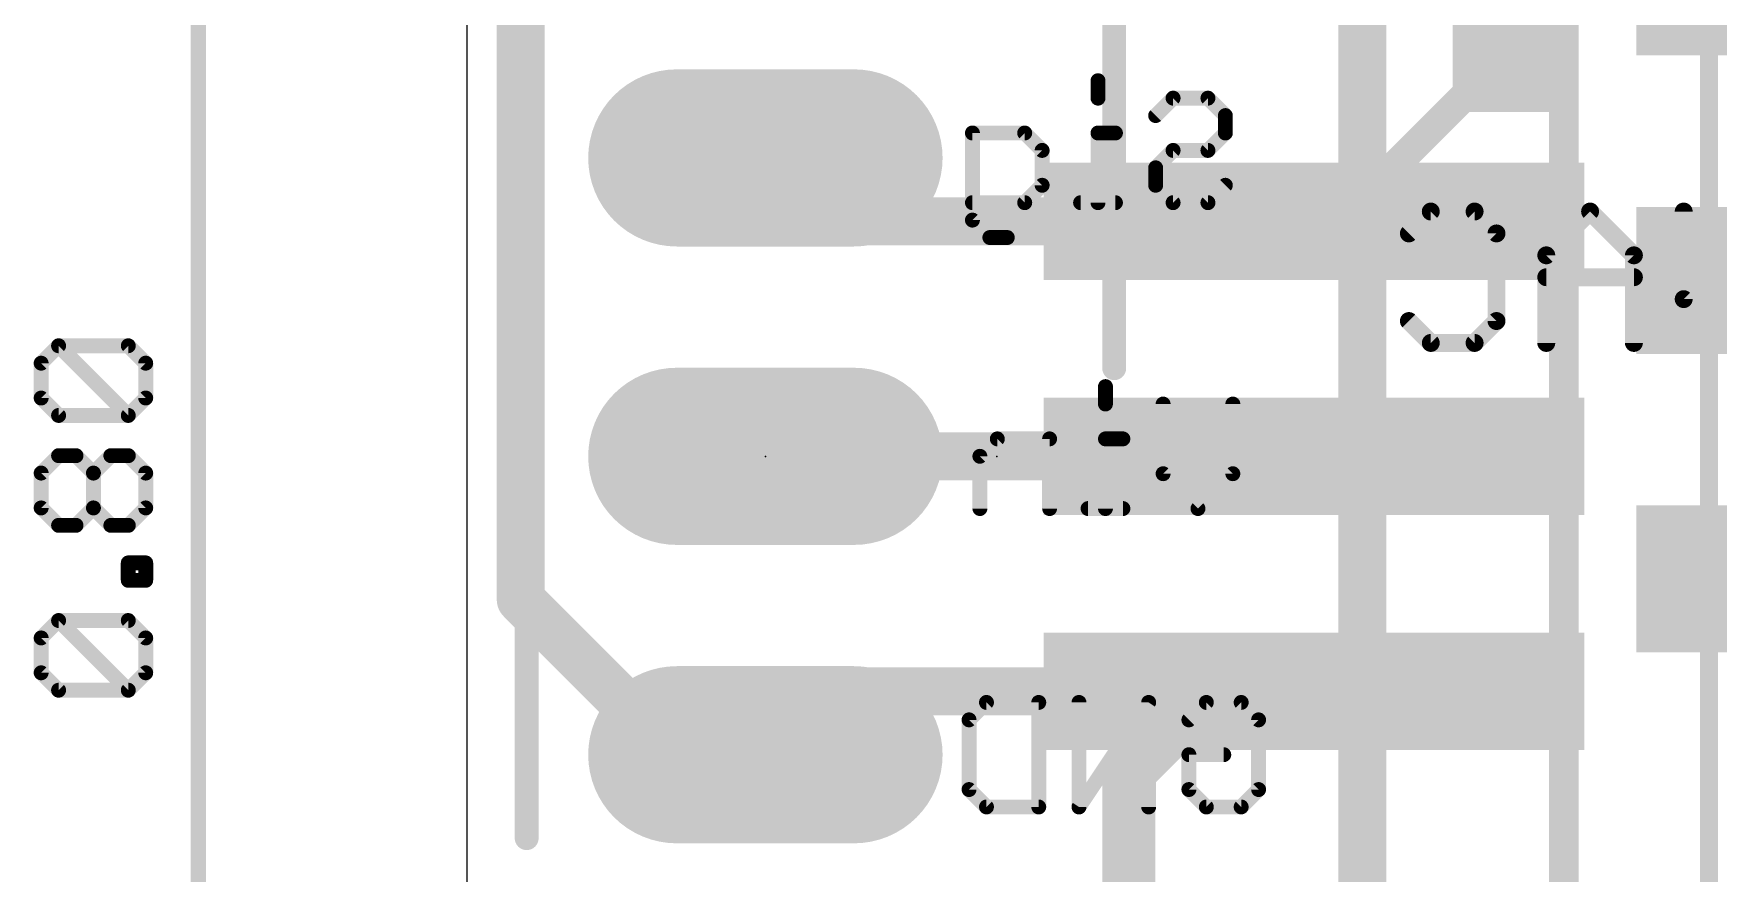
# Model space of a CAD drawing. Extents: x -4.3 to 39.5, y -6.1 to 27.1.
# Drawn here: x -3.69 to 10.65, y 7.25 to 14.39 of the extents above; entities that cross this region are included whole.
import ezdxf

# ---------------------------------------------------------------- set-up
doc = ezdxf.new("R2010")
doc.units = 0
for name, color, linetype in [('1', 12, 'CONTINUOUS'), ('16', 5, 'CONTINUOUS'), ('17', 110, 'CONTINUOUS'), ('20', 53, 'CONTINUOUS'), ('21', 40, 'CONTINUOUS'), ('22', 6, 'CONTINUOUS'), ('23', 53, 'CONTINUOUS'), ('47', 253, 'CONTINUOUS')]:
    doc.layers.add(name, color=color, linetype=linetype)

# ---------------------------------------------------------------- blocks, each defined once
blk = doc.blocks.new('LONGP100')
at = {"const_width": 1}
blk.add_lwpolyline([(-0.5, 0), (0.5, 0)], dxfattribs=at)
at = {"const_width": 0.5}
for points in [[(-0.5, 0.25, 1), (-0.5, -0.25)], [(0.5, -0.25, 1), (0.5, 0.25)]]:
    blk.add_lwpolyline(points, format="xyb", dxfattribs=at)
blk = doc.blocks.new('RECT')
blk.add_solid([(-0.5, -0.5), (0.5, -0.5), (-0.5, 0.5), (0.5, 0.5)])

msp = doc.modelspace()

# ---------------------------------------------------------------- linework, layer by layer
at = {"layer": '1'}
for points, const_width in [([(8.89, 14.263), (7.422, 12.795)], 0.254), ([(3.08, 12.795), (2.54, 13.335)], 0.4064), ([(7.2085, 12.795), (3.08, 12.795)], 0.4064), ([(7.2085, 12.795), (7.422, 12.795)], 0.254), ([(7.2085, 10.795), (2.54, 10.795)], 0.4064), ([(3.08, 8.795), (2.54, 8.255)], 0.4064), ([(6.35, 8.795), (3.08, 8.795)], 0.4064), ([(5.654, 8.099), (6.35, 8.795)], 0.4064), ([(7.2085, 8.795), (6.35, 8.795)], 0.4064), ([(5.654, 4.445), (5.654, 8.099)], 0.4064)]:
    msp.add_lwpolyline(points, dxfattribs=dict(at, const_width=const_width))
for points, const_width in [([(8.9349, 14.2181, 1), (8.8451, 14.3079)], 0.127), ([(2.6118, 13.4068, 1), (2.4682, 13.2632)], 0.2032), ([(3.08, 12.8966, 1), (3.08, 12.6934)], 0.2032), ([(3.0082, 12.7232, 1), (3.1518, 12.8668)], 0.2032), ([(7.2085, 12.8585, 1), (7.2085, 12.7315)], 0.127), ([(7.2085, 12.6934, 1), (7.2085, 12.8966)], 0.2032), ([(7.3771, 12.8399, 1), (7.4669, 12.7501)], 0.127), ([(7.422, 12.7315, 1), (7.422, 12.8585)], 0.127), ([(2.54, 10.8966, 1), (2.54, 10.6934)], 0.2032), ([(7.2085, 10.6934, 1), (7.2085, 10.8966)], 0.2032), ([(3.08, 8.8966, 1), (3.08, 8.6934)], 0.2032), ([(3.1518, 8.7232, 1), (3.0082, 8.8668)], 0.2032), ([(6.35, 8.8966, 1), (6.35, 8.6934)], 0.2032), ([(6.4218, 8.7232, 1), (6.2782, 8.8668)], 0.2032), ([(6.35, 8.6934, 1), (6.35, 8.8966)], 0.2032), ([(7.2085, 8.6934, 1), (7.2085, 8.8966)], 0.2032), ([(2.4682, 8.3268, 1), (2.6118, 8.1832)], 0.2032), ([(5.7556, 8.099, 1), (5.5524, 8.099)], 0.2032), ([(5.5822, 8.1708, 1), (5.7258, 8.0272)], 0.2032)]:
    msp.add_lwpolyline(points, format="xyb", dxfattribs=dict(at, const_width=const_width))
at = {"layer": '16'}
for points, const_width in [([(9.3345, 16.5735), (9.3345, 5.207)], 0.254), ([(7.62, 16.002), (7.62, 10.795)], 0.4064), ([(0.4572, 14.6812), (0.4572, 9.5758)], 0.4064), ([(2.54, 10.795), (7.62, 10.795)], 0.4064), ([(7.62, 10.795), (7.62, 6.223)], 0.4064), ([(0.4572, 9.5758), (1.778, 8.255)], 0.4064), ([(1.778, 8.255), (2.54, 8.255)], 0.4064)]:
    msp.add_lwpolyline(points, dxfattribs=dict(at, const_width=const_width))
at = {"layer": '16', "const_width": 0.2032}
for points in [[(2.54, 10.8966, 1), (2.54, 10.6934)], [(7.7216, 10.795, 1), (7.5184, 10.795)], [(7.5184, 10.795, 1), (7.7216, 10.795)], [(7.62, 10.6934, 1), (7.62, 10.8966)], [(0.529, 9.6476, 1), (0.3854, 9.504)], [(0.3556, 9.5758, 1), (0.5588, 9.5758)], [(1.778, 8.3566, 1), (1.778, 8.1534)], [(1.7062, 8.1832, 1), (1.8498, 8.3268)], [(2.54, 8.1534, 1), (2.54, 8.3566)]]:
    msp.add_lwpolyline(points, format="xyb", dxfattribs=at)
at = {"layer": '20'}
msp.add_line((0, 19.05), (0, 2.54), dxfattribs=at)
at = {"layer": '21'}
for points, const_width in [([(10.571, 20.962), (10.571, 5.962)], 0.1524), ([(5.5085, 14.945), (5.5085, 11.545)], 0.2032), ([(0.5085, 7.545), (0.5085, 14.045)], 0.2032), ([(5.5085, 8.045), (5.5085, 6.645)], 0.2032)]:
    msp.add_lwpolyline(points, dxfattribs=dict(at, const_width=const_width))
at = {"layer": '21', "const_width": 0.1016}
for points in [[(0.5593, 14.045, 1), (0.4577, 14.045)], [(5.4577, 11.545, 1), (5.5593, 11.545)], [(5.5593, 8.045, 1), (5.4577, 8.045)], [(0.4577, 7.545, 1), (0.5593, 7.545)]]:
    msp.add_lwpolyline(points, format="xyb", dxfattribs=at)
at = {"layer": '22'}
for points, const_width in [([(5.4023, 13.9921, 1), (5.3388, 13.9921)], 0.0635), ([(6.0095, 13.8755, 1), (6.0095, 13.812)], 0.0635), ([(6.0319, 13.8213, 1), (5.987, 13.8662)], 0.0635), ([(6.3285, 13.8662, 1), (6.2836, 13.8213)], 0.0635), ([(6.3061, 13.812, 1), (6.3061, 13.8755)], 0.0635), ([(5.3388, 13.8438, 1), (5.4023, 13.8438)], 0.0635), ([(5.8387, 13.7179, 1), (5.8836, 13.673)], 0.0635), ([(6.4861, 13.6955, 1), (6.4226, 13.6955)], 0.0635), ([(6.4319, 13.673, 1), (6.4768, 13.7179)], 0.0635), ([(4.3337, 13.5472, 1), (4.2702, 13.5472)], 0.0635), ([(4.302, 13.5789, 1), (4.302, 13.5154)], 0.0635), ([(4.7693, 13.5696, 1), (4.7244, 13.5247)], 0.0635), ([(4.7469, 13.5154, 1), (4.7469, 13.5789)], 0.0635), ([(5.4023, 13.5472, 1), (5.3388, 13.5472)], 0.0635), ([(5.3706, 13.5789, 1), (5.3706, 13.5154)], 0.0635), ([(5.5188, 13.5154, 1), (5.5188, 13.5789)], 0.0635), ([(6.4226, 13.5472, 1), (6.4861, 13.5472)], 0.0635), ([(6.4768, 13.5247, 1), (6.4319, 13.5696)], 0.0635), ([(4.9269, 13.3989, 1), (4.8634, 13.3989)], 0.0635), ([(4.8727, 13.3764, 1), (4.9176, 13.4213)], 0.0635), ([(6.0095, 13.4306, 1), (6.0095, 13.3671)], 0.0635), ([(6.0319, 13.3764, 1), (5.987, 13.4213)], 0.0635), ([(6.2836, 13.4213, 1), (6.3285, 13.3764)], 0.0635), ([(6.3061, 13.3671, 1), (6.3061, 13.4306)], 0.0635), ([(5.8929, 13.2506, 1), (5.8294, 13.2506)], 0.0635), ([(5.8387, 13.273, 1), (5.8836, 13.2281)], 0.0635), ([(4.8634, 13.1023, 1), (4.9269, 13.1023)], 0.0635), ([(4.9176, 13.0798, 1), (4.8727, 13.1247)], 0.0635), ([(5.8294, 13.1023, 1), (5.8929, 13.1023)], 0.0635), ([(5.8836, 13.1247, 1), (5.8387, 13.0798)], 0.0635), ([(6.4768, 13.0798, 1), (6.4319, 13.1247)], 0.0635), ([(4.302, 12.9858, 1), (4.302, 12.9223)], 0.0635), ([(4.7244, 12.9765, 1), (4.7693, 12.9315)], 0.0635), ([(4.7469, 12.9223, 1), (4.7469, 12.9858)], 0.0635), ([(5.2223, 12.9858, 1), (5.2223, 12.9223)], 0.0635), ([(5.3388, 12.954, 1), (5.4023, 12.954)], 0.0635), ([(5.5188, 12.9223, 1), (5.5188, 12.9858)], 0.0635), ([(6.0095, 12.9858, 1), (6.0095, 12.9223)], 0.0635), ([(5.987, 12.9315, 1), (6.0319, 12.9765)], 0.0635), ([(6.2836, 12.9765, 1), (6.3285, 12.9315)], 0.0635), ([(6.3061, 12.9223, 1), (6.3061, 12.9858)], 0.0635), ([(8.2025, 12.9169, 1), (8.2025, 12.8407)], 0.0762), ([(8.2294, 12.8518, 1), (8.1755, 12.9057)], 0.0762), ([(8.6023, 12.9057, 1), (8.5484, 12.8518)], 0.0762), ([(8.5753, 12.8407, 1), (8.5753, 12.9169)], 0.0762), ([(9.5852, 12.9057, 1), (9.5313, 12.8518)], 0.0762), ([(9.5852, 12.8518, 1), (9.5313, 12.9057)], 0.0762), ([(10.3929, 12.8788, 1), (10.3167, 12.8788)], 0.0762), ([(4.2702, 12.8057, 1), (4.3337, 12.8057)], 0.0635), ([(4.3244, 12.8282, 1), (4.2795, 12.7833)], 0.0635), ([(8.7998, 12.6923, 1), (8.7236, 12.6923)], 0.0762), ([(4.4503, 12.6892, 1), (4.4503, 12.6257)], 0.0635), ([(4.4278, 12.635, 1), (4.4727, 12.6799)], 0.0635), ([(4.5986, 12.6257, 1), (4.5986, 12.6892)], 0.0635), ([(7.9891, 12.7193, 1), (8.043, 12.6654)], 0.0762), ([(8.7348, 12.6654, 1), (8.7887, 12.7193)], 0.0762), ([(9.2235, 12.5059, 1), (9.1473, 12.5059)], 0.0762), ([(9.1585, 12.5328, 1), (9.2124, 12.479)], 0.0762), ([(9.9692, 12.5059, 1), (9.893, 12.5059)], 0.0762), ([(9.9042, 12.479, 1), (9.9581, 12.5328)], 0.0762), ([(9.1854, 12.3576, 1), (9.1854, 12.2814)], 0.0762), ([(9.9311, 12.2814, 1), (9.9311, 12.3576)], 0.0762), ([(10.3818, 12.16, 1), (10.3279, 12.1061)], 0.0762), ([(10.3167, 12.1331, 1), (10.3929, 12.1331)], 0.0762), ([(8.043, 11.9736, 1), (7.9891, 11.9197)], 0.0762), ([(8.7236, 11.9466, 1), (8.7998, 11.9466)], 0.0762), ([(8.7887, 11.9197, 1), (8.7348, 11.9736)], 0.0762), ([(8.2025, 11.7983, 1), (8.2025, 11.7221)], 0.0762), ([(8.1755, 11.7333, 1), (8.2294, 11.7871)], 0.0762), ([(8.5484, 11.7871, 1), (8.6023, 11.7333)], 0.0762), ([(8.5753, 11.7221, 1), (8.5753, 11.7983)], 0.0762), ([(9.1473, 11.7602, 1), (9.2235, 11.7602)], 0.0762), ([(9.893, 11.7602, 1), (9.9692, 11.7602)], 0.0762), ([(5.4658, 11.3886, 1), (5.4023, 11.3886)], 0.0635), ([(5.4023, 11.2403, 1), (5.4658, 11.2403)], 0.0635), ([(5.9564, 11.2403, 1), (5.8929, 11.2403)], 0.0635), ([(6.5496, 11.2403, 1), (6.4861, 11.2403)], 0.0635), ([(4.5138, 10.9754, 1), (4.5138, 10.9119)], 0.0635), ([(4.5362, 10.9212, 1), (4.4913, 10.9661)], 0.0635), ([(4.9904, 10.9437, 1), (4.9269, 10.9437)], 0.0635), ([(4.9587, 10.9119, 1), (4.9587, 10.9754)], 0.0635), ([(5.4341, 10.9754, 1), (5.4341, 10.9119)], 0.0635), ([(5.4658, 10.9437, 1), (5.4023, 10.9437)], 0.0635), ([(5.5823, 10.9119, 1), (5.5823, 10.9754)], 0.0635), ([(4.3972, 10.7954, 1), (4.3337, 10.7954)], 0.0635), ([(4.343, 10.8178, 1), (4.3879, 10.7729)], 0.0635), ([(5.8929, 10.6471, 1), (5.9564, 10.6471)], 0.0635), ([(5.9471, 10.6695, 1), (5.9022, 10.6246)], 0.0635), ([(6.4861, 10.6471, 1), (6.5496, 10.6471)], 0.0635), ([(6.5403, 10.6246, 1), (6.4954, 10.6695)], 0.0635), ([(4.3337, 10.3505, 1), (4.3972, 10.3505)], 0.0635), ([(4.9269, 10.3505, 1), (4.9904, 10.3505)], 0.0635), ([(5.2858, 10.3823, 1), (5.2858, 10.3187)], 0.0635), ([(5.4023, 10.3505, 1), (5.4658, 10.3505)], 0.0635), ([(5.5823, 10.3187, 1), (5.5823, 10.3823)], 0.0635), ([(6.1988, 10.373, 1), (6.2437, 10.328)], 0.0635), ([(6.1988, 10.328, 1), (6.2437, 10.373)], 0.0635), ([(4.4214, 8.732, 1), (4.4214, 8.6685)], 0.0635), ([(4.4438, 8.6778, 1), (4.3989, 8.7227)], 0.0635), ([(4.898, 8.7003, 1), (4.8345, 8.7003)], 0.0635), ([(4.8662, 8.6685, 1), (4.8662, 8.732)], 0.0635), ([(5.2403, 8.7003, 1), (5.1768, 8.7003)], 0.0635), ([(5.8335, 8.7003, 1), (5.77, 8.7003)], 0.0635), ([(5.8282, 8.6826, 1), (5.7753, 8.7179)], 0.0635), ([(6.2924, 8.732, 1), (6.2924, 8.6685)], 0.0635), ([(6.3149, 8.6778, 1), (6.2699, 8.7227)], 0.0635), ([(6.6114, 8.7227, 1), (6.5665, 8.6778)], 0.0635), ([(6.589, 8.6685, 1), (6.589, 8.732)], 0.0635), ([(4.3048, 8.552, 1), (4.2413, 8.552)], 0.0635), ([(4.2506, 8.5744, 1), (4.2955, 8.5295)], 0.0635), ([(6.1217, 8.5744, 1), (6.1666, 8.5295)], 0.0635), ([(6.769, 8.552, 1), (6.7055, 8.552)], 0.0635), ([(6.7148, 8.5295, 1), (6.7597, 8.5744)], 0.0635), ([(6.1759, 8.2554, 1), (6.1124, 8.2554)], 0.0635), ([(6.1441, 8.2871, 1), (6.1441, 8.2236)], 0.0635), ([(6.4407, 8.2236, 1), (6.4407, 8.2871)], 0.0635), ([(4.2413, 7.9588, 1), (4.3048, 7.9588)], 0.0635), ([(4.2955, 7.9812, 1), (4.2506, 7.9363)], 0.0635), ([(6.1124, 7.9588, 1), (6.1759, 7.9588)], 0.0635), ([(6.1666, 7.9812, 1), (6.1217, 7.9363)], 0.0635), ([(6.7055, 7.9588, 1), (6.769, 7.9588)], 0.0635), ([(6.7597, 7.9363, 1), (6.7148, 7.9812)], 0.0635), ([(4.4214, 7.8422, 1), (4.4214, 7.7788)], 0.0635), ([(4.3989, 7.788, 1), (4.4438, 7.833)], 0.0635), ([(4.8345, 7.8105, 1), (4.898, 7.8105)], 0.0635), ([(4.8662, 7.7788, 1), (4.8662, 7.8422)], 0.0635), ([(5.1822, 7.8281, 1), (5.235, 7.7929)], 0.0635), ([(5.1768, 7.8105, 1), (5.2403, 7.8105)], 0.0635), ([(5.77, 7.8105, 1), (5.8335, 7.8105)], 0.0635), ([(6.2924, 7.8422, 1), (6.2924, 7.7788)], 0.0635), ([(6.2699, 7.788, 1), (6.3149, 7.833)], 0.0635), ([(6.5665, 7.833, 1), (6.6114, 7.788)], 0.0635), ([(6.589, 7.7788, 1), (6.589, 7.8422)], 0.0635)]:
    msp.add_lwpolyline(points, format="xyb", dxfattribs=dict(at, const_width=const_width))
for points, const_width in [([(5.3706, 13.9921), (5.3706, 13.8438)], 0.127), ([(5.8612, 13.6955), (6.0095, 13.8438)], 0.127), ([(6.0095, 13.8438), (6.3061, 13.8438)], 0.127), ([(6.3061, 13.8438), (6.4544, 13.6955)], 0.127), ([(6.4544, 13.6955), (6.4544, 13.5472)], 0.127), ([(4.302, 12.8057), (4.302, 13.5472)], 0.127), ([(4.302, 13.5472), (4.7469, 13.5472)], 0.127), ([(4.7469, 13.5472), (4.8952, 13.3989)], 0.127), ([(5.5188, 13.5472), (5.3706, 13.5472)], 0.127), ([(5.3706, 13.5472), (5.3706, 12.954)], 0.127), ([(6.4544, 13.5472), (6.3061, 13.3989)], 0.127), ([(4.8952, 13.3989), (4.8952, 13.1023)], 0.127), ([(6.0095, 13.3989), (5.8612, 13.2506)], 0.127), ([(6.3061, 13.3989), (6.0095, 13.3989)], 0.127), ([(5.8612, 13.2506), (5.8612, 13.1023)], 0.127), ([(4.8952, 13.1023), (4.7469, 12.954)], 0.127), ([(5.8612, 13.1023), (6.0095, 12.954)], 0.127), ([(6.3061, 12.954), (6.4544, 13.1023)], 0.127), ([(4.7469, 12.954), (4.302, 12.954)], 0.127), ([(5.5188, 12.954), (5.2223, 12.954)], 0.127), ([(6.0095, 12.954), (6.3061, 12.954)], 0.127), ([(8.016, 12.6923), (8.2025, 12.8788)], 0.1524), ([(8.2025, 12.8788), (8.5753, 12.8788)], 0.1524), ([(8.5753, 12.8788), (8.7617, 12.6923)], 0.1524), ([(9.5583, 12.8788), (9.1854, 12.5059)], 0.1524), ([(9.9311, 12.5059), (9.5583, 12.8788)], 0.1524), ([(10.3548, 12.1331), (10.3548, 12.8788)], 0.1524), ([(4.4503, 12.6574), (4.302, 12.8057)], 0.127), ([(8.7617, 12.6923), (8.7617, 11.9466)], 0.1524), ([(4.5986, 12.6574), (4.4503, 12.6574)], 0.127), ([(9.1854, 12.5059), (9.1854, 11.7602)], 0.1524), ([(9.9311, 11.7602), (9.9311, 12.5059)], 0.1524), ([(9.9311, 12.3195), (9.1854, 12.3195)], 0.1524), ([(10.7277, 11.7602), (10.3548, 12.1331)], 0.1524), ([(8.2025, 11.7602), (8.016, 11.9466)], 0.1524), ([(8.7617, 11.9466), (8.5753, 11.7602)], 0.1524), ([(8.5753, 11.7602), (8.2025, 11.7602)], 0.1524), ([(5.4341, 11.3886), (5.4341, 11.2403)], 0.127), ([(5.9247, 10.6471), (5.9247, 11.2403)], 0.127), ([(6.5179, 11.2403), (6.5179, 10.6471)], 0.127), ([(4.5138, 10.9437), (4.3655, 10.7954)], 0.127), ([(4.9587, 10.9437), (4.5138, 10.9437)], 0.127), ([(4.9587, 10.3505), (4.9587, 10.9437)], 0.127), ([(5.5823, 10.9437), (5.4341, 10.9437)], 0.127), ([(5.4341, 10.9437), (5.4341, 10.3505)], 0.127), ([(4.3655, 10.7954), (4.3655, 10.3505)], 0.127), ([(6.2213, 10.3505), (5.9247, 10.6471)], 0.127), ([(6.5179, 10.6471), (6.2213, 10.3505)], 0.127), ([(5.5823, 10.3505), (5.2858, 10.3505)], 0.127), ([(4.2731, 8.552), (4.4214, 8.7003)], 0.127), ([(4.4214, 8.7003), (4.8662, 8.7003)], 0.127), ([(4.8662, 8.7003), (4.8662, 7.8105)], 0.127), ([(5.8018, 8.7003), (5.2086, 7.8105)], 0.127), ([(5.2086, 7.8105), (5.2086, 8.7003)], 0.127), ([(5.8018, 7.8105), (5.8018, 8.7003)], 0.127), ([(6.1441, 8.552), (6.2924, 8.7003)], 0.127), ([(6.2924, 8.7003), (6.589, 8.7003)], 0.127), ([(6.589, 8.7003), (6.7373, 8.552)], 0.127), ([(4.2731, 7.9588), (4.2731, 8.552)], 0.127), ([(6.7373, 8.552), (6.7373, 7.9588)], 0.127), ([(6.1441, 7.9588), (6.1441, 8.2554)], 0.127), ([(6.1441, 8.2554), (6.4407, 8.2554)], 0.127), ([(4.4214, 7.8105), (4.2731, 7.9588)], 0.127), ([(6.2924, 7.8105), (6.1441, 7.9588)], 0.127), ([(6.7373, 7.9588), (6.589, 7.8105)], 0.127), ([(4.8662, 7.8105), (4.4214, 7.8105)], 0.127), ([(6.589, 7.8105), (6.2924, 7.8105)], 0.127)]:
    msp.add_lwpolyline(points, dxfattribs=dict(at, const_width=const_width))
at = {"layer": '23'}
for p in [(2.54, 10.795), (4.5085, 10.795)]:
    msp.add_point(p, dxfattribs=at)
at = {"layer": '47'}
for points, const_width in [([(-2.286, 0.065), (-2.286, 20.255)], 0.13), ([(-3.6233, 11.588), (-3.475, 11.7363)], 0.127), ([(-3.475, 11.7363), (-2.8818, 11.7363)], 0.127), ([(-2.8818, 11.1431), (-3.475, 11.7363)], 0.127), ([(-2.8818, 11.7363), (-2.7335, 11.588)], 0.127), ([(-3.6233, 11.2914), (-3.6233, 11.588)], 0.127), ([(-2.7335, 11.588), (-2.7335, 11.2914)], 0.127), ([(-3.475, 11.1431), (-3.6233, 11.2914)], 0.127), ([(-2.7335, 11.2914), (-2.8818, 11.1431)], 0.127), ([(-2.8818, 11.1431), (-3.475, 11.1431)], 0.127), ([(-3.6233, 10.6524), (-3.475, 10.8007)], 0.127), ([(-3.475, 10.8007), (-3.3267, 10.8007)], 0.127), ([(-3.3267, 10.8007), (-3.1784, 10.6524)], 0.127), ([(-3.1784, 10.6524), (-3.0301, 10.8007)], 0.127), ([(-3.0301, 10.8007), (-2.8818, 10.8007)], 0.127), ([(-2.8818, 10.8007), (-2.7335, 10.6524)], 0.127), ([(-3.6233, 10.3559), (-3.6233, 10.6524)], 0.127), ([(-3.1784, 10.3559), (-3.1784, 10.6524)], 0.127), ([(-2.7335, 10.6524), (-2.7335, 10.3559)], 0.127), ([(-3.475, 10.2076), (-3.6233, 10.3559)], 0.127), ([(-3.1784, 10.3559), (-3.3267, 10.2076)], 0.127), ([(-3.0301, 10.2076), (-3.1784, 10.3559)], 0.127), ([(-2.7335, 10.3559), (-2.8818, 10.2076)], 0.127), ([(-3.3267, 10.2076), (-3.475, 10.2076)], 0.127), ([(-2.8818, 10.2076), (-3.0301, 10.2076)], 0.127), ([(-2.8818, 9.7398), (-2.8818, 9.8881)], 0.127), ([(-2.8818, 9.8881), (-2.7335, 9.8881)], 0.127), ([(-2.7335, 9.8881), (-2.7335, 9.7398)], 0.127), ([(-2.7335, 9.7398), (-2.8818, 9.7398)], 0.127), ([(-3.6233, 9.2492), (-3.475, 9.3975)], 0.127), ([(-3.475, 9.3975), (-2.8818, 9.3975)], 0.127), ([(-2.8818, 8.8043), (-3.475, 9.3975)], 0.127), ([(-2.8818, 9.3975), (-2.7335, 9.2492)], 0.127), ([(-3.6233, 8.9526), (-3.6233, 9.2492)], 0.127), ([(-2.7335, 9.2492), (-2.7335, 8.9526)], 0.127), ([(-3.475, 8.8043), (-3.6233, 8.9526)], 0.127), ([(-2.7335, 8.9526), (-2.8818, 8.8043)], 0.127), ([(-2.8818, 8.8043), (-3.475, 8.8043)], 0.127)]:
    msp.add_lwpolyline(points, dxfattribs=dict(at, const_width=const_width))
at = {"layer": '47', "const_width": 0.0635}
for points in [[(-3.475, 11.768, 1), (-3.475, 11.7045)], [(-3.4525, 11.7587, 1), (-3.4974, 11.7138)], [(-3.4525, 11.7138, 1), (-3.4974, 11.7587)], [(-2.8593, 11.7587, 1), (-2.9042, 11.7138)], [(-2.8818, 11.7045, 1), (-2.8818, 11.768)], [(-3.5915, 11.588, 1), (-3.655, 11.588)], [(-3.6457, 11.6104, 1), (-3.6008, 11.5655)], [(-2.7018, 11.588, 1), (-2.7653, 11.588)], [(-2.756, 11.5655, 1), (-2.711, 11.6104)], [(-3.6008, 11.3138, 1), (-3.6457, 11.2689)], [(-2.711, 11.2689, 1), (-2.756, 11.3138)], [(-3.655, 11.2914, 1), (-3.5915, 11.2914)], [(-3.475, 11.1748, 1), (-3.475, 11.1113)], [(-3.4974, 11.1206, 1), (-3.4525, 11.1655)], [(-2.9042, 11.1655, 1), (-2.8593, 11.1206)], [(-2.9042, 11.1206, 1), (-2.8593, 11.1655)], [(-2.8818, 11.1113, 1), (-2.8818, 11.1748)], [(-2.7653, 11.2914, 1), (-2.7018, 11.2914)], [(-3.475, 10.8325, 1), (-3.475, 10.769)], [(-3.4525, 10.7783, 1), (-3.4974, 10.8232)], [(-3.3042, 10.8232, 1), (-3.3491, 10.7783)], [(-3.3267, 10.769, 1), (-3.3267, 10.8325)], [(-3.0301, 10.8325, 1), (-3.0301, 10.769)], [(-3.0076, 10.7783, 1), (-3.0525, 10.8232)], [(-2.8593, 10.8232, 1), (-2.9042, 10.7783)], [(-2.8818, 10.769, 1), (-2.8818, 10.8325)], [(-3.5915, 10.6524, 1), (-3.655, 10.6524)], [(-3.6457, 10.6749, 1), (-3.6008, 10.63)], [(-3.1466, 10.6524, 1), (-3.2101, 10.6524)], [(-3.2008, 10.6749, 1), (-3.1559, 10.63)], [(-3.2008, 10.63, 1), (-3.1559, 10.6749)], [(-2.7018, 10.6524, 1), (-2.7653, 10.6524)], [(-2.756, 10.63, 1), (-2.711, 10.6749)], [(-3.6008, 10.3783, 1), (-3.6457, 10.3334)], [(-3.655, 10.3559, 1), (-3.5915, 10.3559)], [(-3.2101, 10.3559, 1), (-3.1466, 10.3559)], [(-3.1559, 10.3783, 1), (-3.2008, 10.3334)], [(-3.1559, 10.3334, 1), (-3.2008, 10.3783)], [(-2.7653, 10.3559, 1), (-2.7018, 10.3559)], [(-2.711, 10.3334, 1), (-2.756, 10.3783)], [(-3.475, 10.2393, 1), (-3.475, 10.1758)], [(-3.4974, 10.1851, 1), (-3.4525, 10.23)], [(-3.3491, 10.23, 1), (-3.3042, 10.1851)], [(-3.3267, 10.1758, 1), (-3.3267, 10.2393)], [(-3.0301, 10.2393, 1), (-3.0301, 10.1758)], [(-3.0525, 10.1851, 1), (-3.0076, 10.23)], [(-2.9042, 10.23, 1), (-2.8593, 10.1851)], [(-2.8818, 10.1758, 1), (-2.8818, 10.2393)], [(-2.85, 9.8881, 1), (-2.9135, 9.8881)], [(-2.8818, 9.9198, 1), (-2.8818, 9.8563)], [(-2.7018, 9.8881, 1), (-2.7653, 9.8881)], [(-2.7335, 9.8563, 1), (-2.7335, 9.9198)], [(-2.8818, 9.7716, 1), (-2.8818, 9.7081)], [(-2.9135, 9.7398, 1), (-2.85, 9.7398)], [(-2.7653, 9.7398, 1), (-2.7018, 9.7398)], [(-2.7335, 9.7081, 1), (-2.7335, 9.7716)], [(-3.475, 9.4292, 1), (-3.475, 9.3657)], [(-3.4525, 9.4199, 1), (-3.4974, 9.375)], [(-3.4525, 9.375, 1), (-3.4974, 9.4199)], [(-2.8593, 9.4199, 1), (-2.9042, 9.375)], [(-2.8818, 9.3657, 1), (-2.8818, 9.4292)], [(-3.5915, 9.2492, 1), (-3.655, 9.2492)], [(-3.6457, 9.2716, 1), (-3.6008, 9.2267)], [(-2.7018, 9.2492, 1), (-2.7653, 9.2492)], [(-2.756, 9.2267, 1), (-2.711, 9.2716)], [(-3.6008, 8.975, 1), (-3.6457, 8.9301)], [(-3.655, 8.9526, 1), (-3.5915, 8.9526)], [(-2.7653, 8.9526, 1), (-2.7018, 8.9526)], [(-2.711, 8.9301, 1), (-2.756, 8.975)], [(-3.475, 8.836, 1), (-3.475, 8.7725)], [(-3.4974, 8.7818, 1), (-3.4525, 8.8267)], [(-2.9042, 8.8267, 1), (-2.8593, 8.7818)], [(-2.9042, 8.7818, 1), (-2.8593, 8.8267)], [(-2.8818, 8.7725, 1), (-2.8818, 8.836)]]:
    msp.add_lwpolyline(points, format="xyb", dxfattribs=at)

# ---------------------------------------------------------------- block references
at = {"layer": '1', "xscale": 1.25, "yscale": 2.5, "rotation": 270}
for p in [(11.201, 14.832), (11.201, 12.292), (11.201, 9.752)]:
    msp.add_blockref('RECT', p, dxfattribs=at)
at = {"layer": '1', "xscale": 1.075, "rotation": 90}
msp.add_blockref('RECT', (8.89, 14.263), dxfattribs=at)
at = {"layer": '1', "yscale": 4.6, "rotation": 90}
for p in [(7.2085, 12.795), (7.2085, 10.795), (7.2085, 8.795)]:
    msp.add_blockref('RECT', p, dxfattribs=at)
at = {"layer": '17', "xscale": 1.508, "yscale": 1.508}
for p in [(2.54, 13.335), (2.54, 13.335), (2.54, 10.795), (2.54, 10.795), (2.54, 8.255), (2.54, 8.255)]:
    msp.add_blockref('LONGP100', p, dxfattribs=at)

doc.saveas('drawing.dxf')
